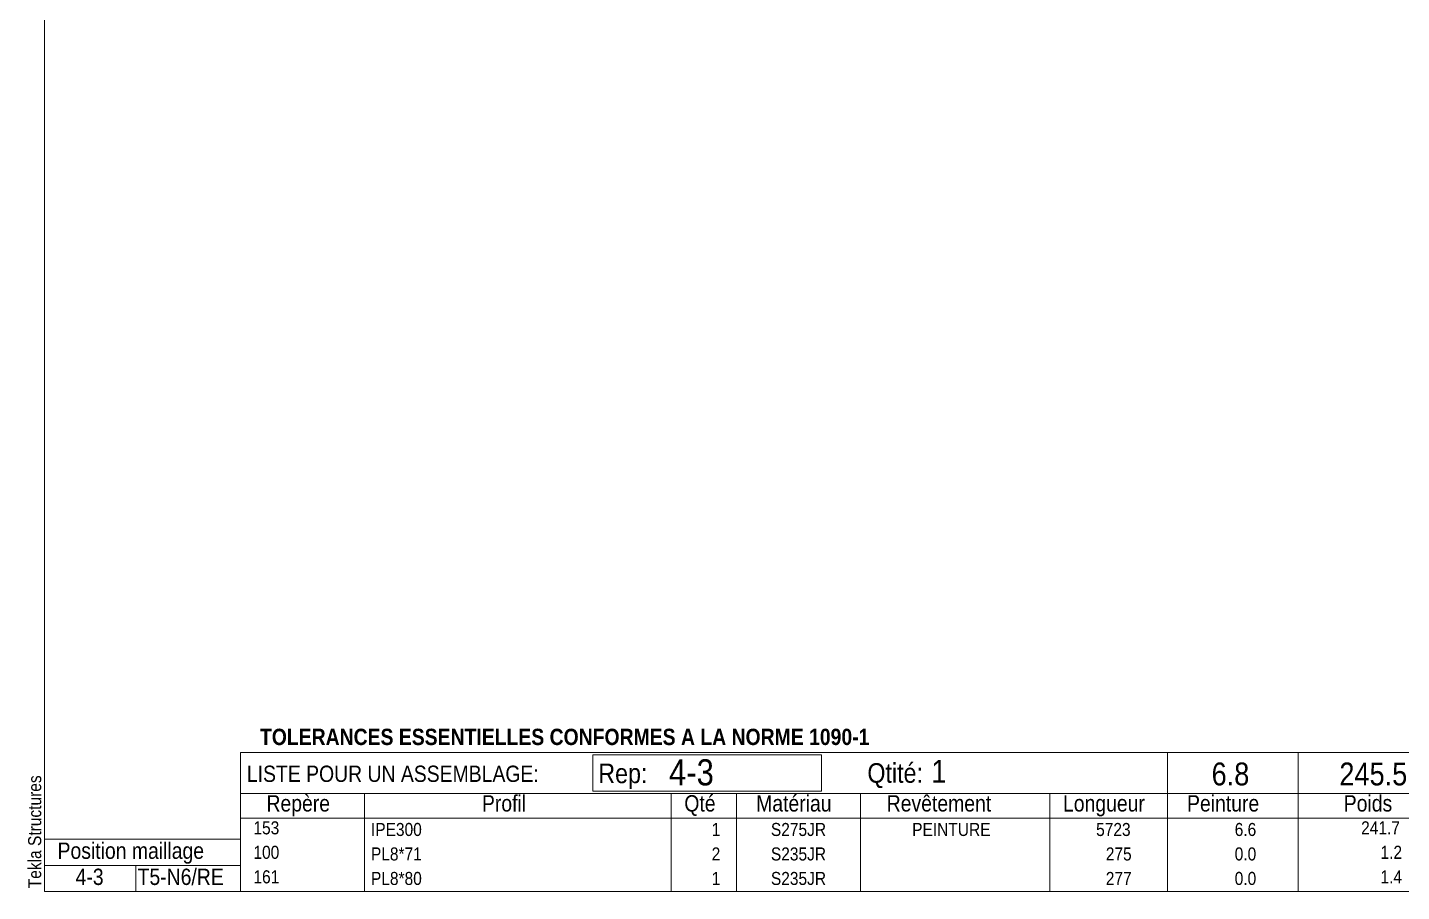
# Model space of a CAD drawing. Header units: millimetres. Extents: x 2 to 410, y 5 to 282.
# Drawn here: x 2.4 to 212.8, y 5 to 137.3 of the extents above; entities that cross this region are included whole.
import ezdxf

# ---------------------------------------------------------------- set-up
doc = ezdxf.new("R2010")
doc.units = ezdxf.units.MM
doc.layers.add('Autre type objet', color=1, linetype='Continuous', lineweight=0)
doc.layers.add('Feuille dessin', color=5, linetype='Continuous', lineweight=0)
doc.styles.add('ARIAL', font='ARIAL.TTF')
doc.styles.add('ARIAL_BOLD', font='ARIALBD.TTF')
doc.styles.add('ARIAL_NARROW', font='ARIAL.TTF')

# ---------------------------------------------------------------- blocks, each defined once
blk = doc.blocks.new('*A23')
at = {"layer": 'Feuille dessin', "linetype": 'Continuous', "lineweight": 0}
for p, q in [((5, 282), (5, 5)), ((5, 5), (405, 5))]:
    blk.add_line(p, q, dxfattribs=at)
at = {"layer": 'Feuille dessin', "style": 'ARIAL', "width": 0.85}
blk.add_text('Tekla Structures', height=2, rotation=90, dxfattribs=at).set_placement((4.5, 5.5))
blk = doc.blocks.new('*A26')
at = {"layer": 'Autre type objet', "linetype": 'Continuous', "lineweight": 0}
for p, q in [((35, 26.276986), (220, 26.276986)), ((35.000031, 26.276887), (35, 16.25)), ((89, 25.942397), (124, 25.942397)), ((89, 20.374117), (89, 25.942397)), ((124, 25.942397), (124, 20.374117)), ((177.006307, 26.276553), (177, 16.25)), ((197.000069, 26.275594), (197, 16.25)), ((219.999994, 26.276914), (220, 16.25)), ((35, 20), (220, 20)), ((54, 20), (54, 16.25)), ((124, 20.374117), (89, 20.374117)), ((101, 20), (101, 16.25)), ((111, 20), (111, 16.25)), ((130, 20), (130, 16.25)), ((159, 20), (159, 16.25)), ((35, 16.25), (220, 16.25)), ((35, 16.25), (35, 12.5)), ((54, 16.25), (54, 12.5)), ((101, 16.25), (101, 12.5)), ((111, 16.25), (111, 12.5)), ((130, 16.25), (130, 12.5)), ((159, 16.25), (159, 12.5)), ((177, 16.25), (177, 12.5)), ((197, 16.25), (197, 12.5)), ((220, 16.25), (220, 12.5)), ((35, 12.5), (35, 8.75)), ((54, 12.5), (54, 8.75)), ((101, 12.5), (101, 8.75)), ((111, 12.5), (111, 8.75)), ((130, 12.5), (130, 8.75)), ((159, 12.5), (159, 8.75)), ((177, 12.5), (177, 8.75)), ((197, 12.5), (197, 8.75)), ((220, 12.5), (220, 8.75)), ((35, 8.75), (35, 5)), ((54, 8.75), (54, 5)), ((101, 8.75), (101, 5)), ((111, 8.75), (111, 5)), ((130, 8.75), (130, 5)), ((159, 8.75), (159, 5)), ((177, 8.75), (177, 5)), ((197, 8.75), (197, 5)), ((220, 8.75), (220, 5))]:
    blk.add_line(p, q, dxfattribs=at)
at = {"layer": 'Autre type objet', "width": 0.85}
for s, height, style, p in [('TOLERANCES ESSENTIELLES CONFORMES A LA NORME 1090-1', 2.5, 'ARIAL_BOLD', (38, 27.427143)), ('4-3', 4, 'ARIAL', (100.65625, 21.25)), ('LISTE POUR UN ASSEMBLAGE:', 2.5, 'ARIAL', (36, 21.778635)), ('Rep:', 3, 'ARIAL_NARROW', (89.824804, 21.591901)), ('Qtité:', 3, 'ARIAL', (131.03794, 21.649058)), ('1', 3.5, 'ARIAL', (140.83694, 21.649058)), ('6.8', 3.5, 'ARIAL', (183.758911, 21.25)), ('245.5', 3.5, 'ARIAL', (203.3302, 21.25)), ('Repère', 2.5, 'ARIAL', (39, 17.25)), ('Profil', 2.5, 'ARIAL', (72, 17.25)), ('Qté', 2.5, 'ARIAL', (103, 17.25)), ('Matériau', 2.5, 'ARIAL', (114, 17.25)), ('Revêtement', 2.5, 'ARIAL', (134, 17.25)), ('Longueur', 2.5, 'ARIAL', (161, 17.25)), ('Peinture', 2.5, 'ARIAL', (180, 17.25)), ('Poids', 2.5, 'ARIAL', (204, 17.25)), ('153', 2, 'ARIAL', (37, 13.75)), ('IPE300', 2, 'ARIAL', (55, 13.5)), ('1', 2, 'ARIAL', (107.186523, 13.5)), ('S275JR', 2, 'ARIAL', (116.259277, 13.5)), ('PEINTURE', 2, 'ARIAL', (137.896973, 13.5)), ('5723', 2, 'ARIAL', (166.070312, 13.5)), ('6.6', 2, 'ARIAL', (187.295898, 13.5)), ('241.7', 2, 'ARIAL', (206.663086, 13.75)), ('100', 2, 'ARIAL', (37, 10)), ('PL8*71', 2, 'ARIAL', (55, 9.75)), ('2', 2, 'ARIAL', (107.186523, 9.75)), ('S235JR', 2, 'ARIAL', (116.259277, 9.75)), ('275', 2, 'ARIAL', (167.553711, 9.75)), ('0.0', 2, 'ARIAL', (187.295898, 9.75)), ('1.2', 2, 'ARIAL', (209.629883, 10)), ('161', 2, 'ARIAL', (37, 6.25)), ('PL8*80', 2, 'ARIAL', (55, 6)), ('1', 2, 'ARIAL', (107.186523, 6)), ('S235JR', 2, 'ARIAL', (116.259277, 6)), ('277', 2, 'ARIAL', (167.553711, 6)), ('0.0', 2, 'ARIAL', (187.295898, 6)), ('1.4', 2, 'ARIAL', (209.629883, 6.25))]:
    blk.add_text(s, height=height, dxfattribs=dict(at, style=style)).set_placement(p)
blk = doc.blocks.new('*A28')
at = {"layer": 'Autre type objet', "linetype": 'Continuous', "lineweight": 0}
for p, q in [((5, 13), (5, 9)), ((5, 13), (35, 13)), ((35, 9), (35, 13)), ((39.5, 13), (39.5, 13)), ((5, 9), (35, 9)), ((5, 9), (5, 5)), ((19, 9), (19, 5)), ((35, 9), (35, 5)), ((5, 5), (35, 5))]:
    blk.add_line(p, q, dxfattribs=at)
at = {"layer": 'Autre type objet', "style": 'ARIAL', "width": 0.85}
for s, p in [('Position maillage', (7, 10)), ('4-3', (9.760864, 6)), ('T5-N6/RE', (19.260254, 6))]:
    blk.add_text(s, height=2.5, dxfattribs=at).set_placement(p)

msp = doc.modelspace()

# ---------------------------------------------------------------- block references
at = {"lineweight": 0}
for name in ['*A23', '*A26', '*A28']:
    msp.add_blockref(name, (0, 0), dxfattribs=at)

doc.saveas('drawing.dxf')
